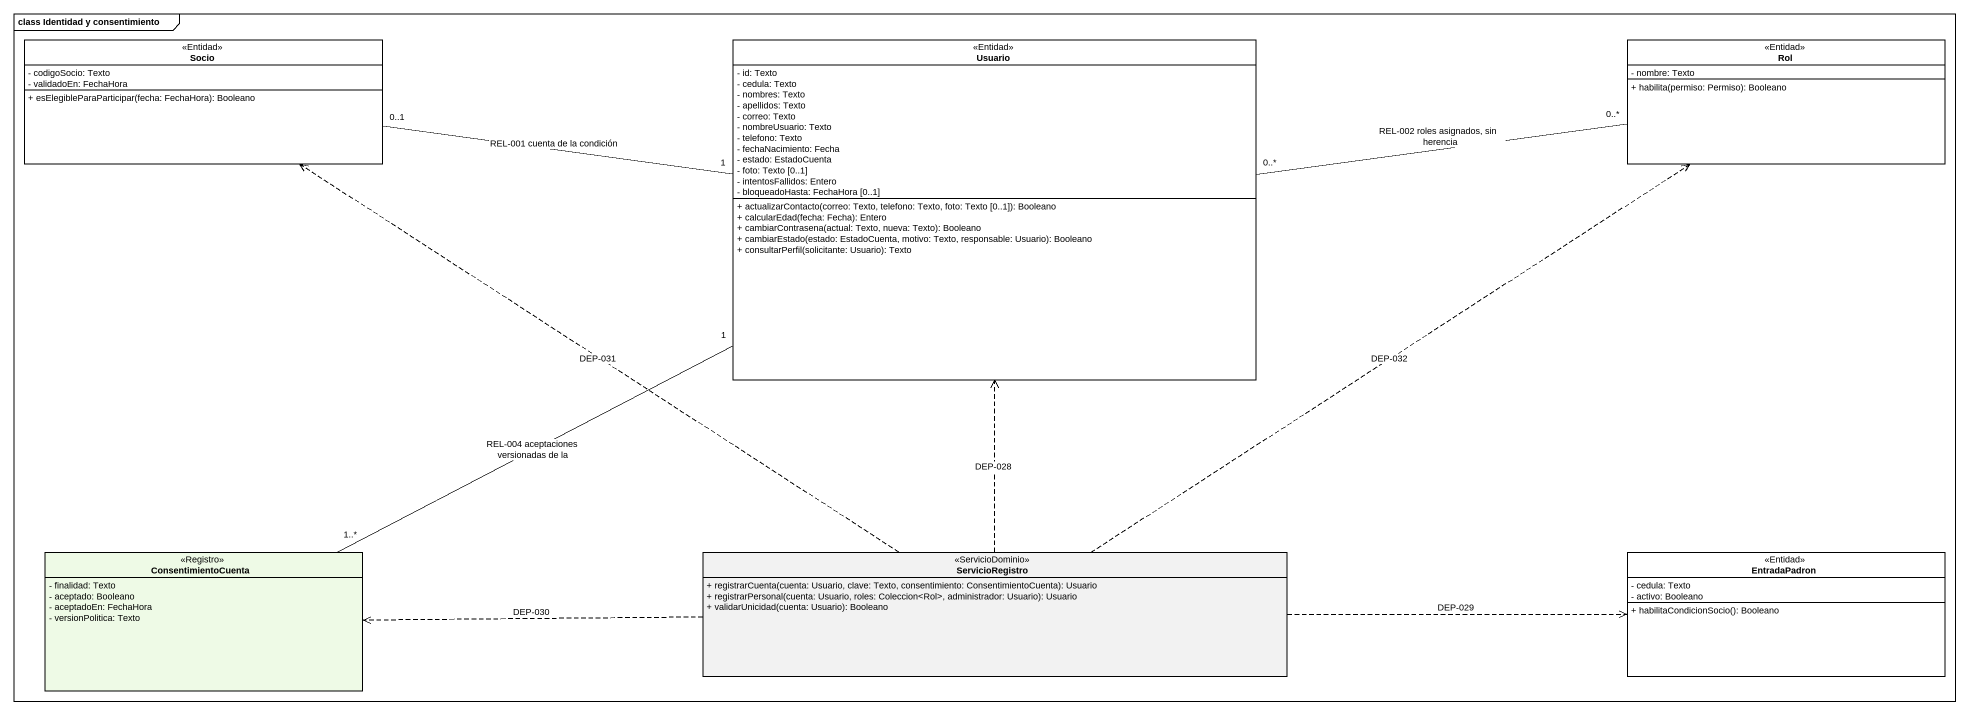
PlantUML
@startuml
mainframe class Identidad y consentimiento
hide circle
hide empty members
skinparam classAttributeIconSize 0
class Socio <<Entidad>> #FFFFFF {
  - codigoSocio: Texto
  - validadoEn: FechaHora
  + esElegibleParaParticipar(fecha: FechaHora): Booleano
}
class Usuario <<Entidad>> #FFFFFF {
  - id: Texto
  - cedula: Texto
  - nombres: Texto
  - apellidos: Texto
  - correo: Texto
  - nombreUsuario: Texto
  - telefono: Texto
  - fechaNacimiento: Fecha
  - estado: EstadoCuenta
  - foto: Texto [0..1]
  - intentosFallidos: Entero
  - bloqueadoHasta: FechaHora [0..1]
  + actualizarContacto(correo: Texto, telefono: Texto, foto: Texto [0..1]): Booleano
  + calcularEdad(fecha: Fecha): Entero
  + cambiarContrasena(actual: Texto, nueva: Texto): Booleano
  + cambiarEstado(estado: EstadoCuenta, motivo: Texto, responsable: Usuario): Booleano
  + consultarPerfil(solicitante: Usuario): Texto
}
class Rol <<Entidad>> #FFFFFF {
  - nombre: Texto
  + habilita(permiso: Permiso): Booleano
}
class ConsentimientoCuenta <<Registro>> #EEFAE6 {
  - finalidad: Texto
  - aceptado: Booleano
  - aceptadoEn: FechaHora
  - versionPolitica: Texto
}
class ServicioRegistro <<ServicioDominio>> #F2F2F2 {
  + registrarCuenta(cuenta: Usuario, clave: Texto, consentimiento: ConsentimientoCuenta): Usuario
  + registrarPersonal(cuenta: Usuario, roles: Coleccion<Rol>, administrador: Usuario): Usuario
  + validarUnicidad(cuenta: Usuario): Booleano
}
class EntradaPadron <<Entidad>> #FFFFFF {
  - cedula: Texto
  - activo: Booleano
  + habilitaCondicionSocio(): Booleano
}
Usuario "1" -left- "0..1" Socio : REL-001 cuenta de la condición
Usuario "0..*" -right- "0..*" Rol : REL-002 roles asignados, sin herencia
Usuario "1" -left- "1..*" ConsentimientoCuenta : REL-004 aceptaciones versionadas de la
ServicioRegistro .up.> Socio : DEP-031
ServicioRegistro .up.> Usuario : DEP-028
ServicioRegistro .up.> Rol : DEP-032
ServicioRegistro .left.> ConsentimientoCuenta : DEP-030
ServicioRegistro .right.> EntradaPadron : DEP-029
@enduml
